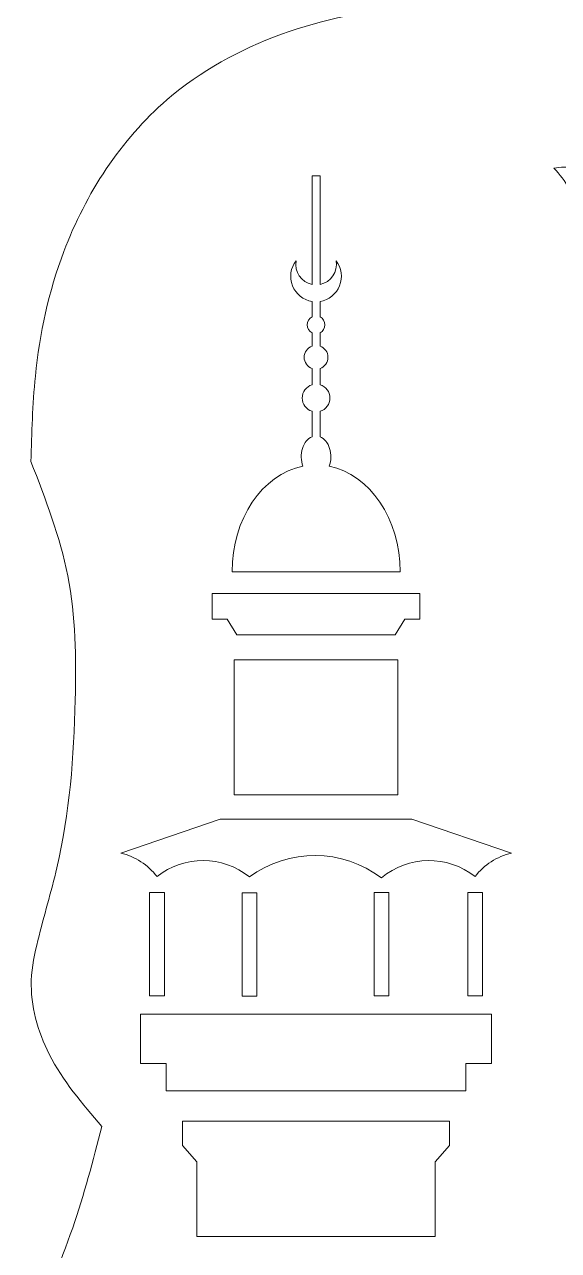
# Model space of a CAD drawing. Header units: inches. Extents: x -604 to 396, y -92 to 517.
# Drawn here: x -603.9 to -561.5, y 56.4 to 153.8 of the extents above; entities that cross this region are included whole.
import ezdxf

# ---------------------------------------------------------------- set-up
doc = ezdxf.new("R2010")
doc.units = ezdxf.units.IN
doc.header["$MEASUREMENT"] = 0
doc.layers.add('Layer 1', color=7, linetype='Continuous')

msp = doc.modelspace()

# ---------------------------------------------------------------- linework, layer by layer
at = {"layer": 'Layer 1', "lineweight": 9}
for points, knots in [([(-387.95, -85.303), (-387.95, -85.303), (-411.491, -85.303), (-411.491, -85.303), (-411.491, -85.303), (-411.491, -85.303), (-411.491, -73.435), (-411.491, -73.435), (-411.491, -73.435), (-411.491, -73.435), (-495.713, -73.435), (-495.713, -73.435), (-495.713, -73.435), (-495.713, -73.435), (-579.936, -73.435), (-579.936, -73.435), (-579.936, -73.435), (-579.936, -73.435), (-579.936, -85.303), (-579.936, -85.303), (-579.936, -85.303), (-579.936, -85.303), (-603.476, -85.303), (-603.476, -85.303), (-603.476, -85.303), (-603.554, -83.042), (-603.631, -80.78), (-603.415, -78.547), (-603.415, -78.547), (-603.17, -76.026), (-602.551, -73.541), (-602.001, -71.054), (-602.001, -71.054), (-600.843, -65.823), (-599.989, -60.58), (-599.703, -55.184), (-599.703, -55.184), (-599.444, -50.282), (-599.654, -45.252), (-601.295, -40.702), (-601.295, -40.702), (-601.848, -39.167), (-602.565, -37.687), (-603.281, -36.206), (-603.281, -36.206), (-603.281, -27.76), (-603.281, -19.313), (-603.281, -10.867), (-603.281, -10.867), (-602.646, -9.701), (-602.012, -8.535), (-601.611, -7.297), (-601.611, -7.297), (-600.897, -5.087), (-600.93, -2.646), (-601.072, -0.286), (-601.072, -0.286), (-601.221, 2.186), (-601.491, 4.57), (-601.9, 7.029), (-601.9, 7.029), (-602.3, 9.435), (-602.834, 11.913), (-602.346, 14.217), (-602.346, 14.217), (-601.954, 16.065), (-600.904, 17.802), (-599.735, 19.369), (-599.735, 19.369), (-598.822, 20.592), (-597.837, 21.713), (-596.852, 22.833), (-596.852, 22.833), (-597.462, 24.51), (-598.073, 26.187), (-598.734, 27.841), (-598.734, 27.841), (-599.435, 29.596), (-600.194, 31.326), (-600.937, 33.072), (-600.937, 33.072), (-601.87, 35.265), (-602.776, 37.485), (-603.26, 39.812), (-603.26, 39.812), (-603.928, 43.024), (-603.792, 46.443), (-603.027, 49.647), (-603.027, 49.647), (-602.323, 52.599), (-601.085, 55.37), (-600.098, 58.223), (-600.098, 58.223), (-599.185, 60.86), (-598.486, 63.568), (-597.787, 66.275), (-597.787, 66.275), (-599.336, 68.077), (-600.885, 69.879), (-601.965, 72.007), (-601.965, 72.007), (-602.883, 73.818), (-603.461, 75.866), (-603.386, 77.872), (-603.386, 77.872), (-603.346, 78.943), (-603.12, 80.001), (-602.862, 81.048), (-602.862, 81.048), (-602.386, 82.987), (-601.802, 84.887), (-601.351, 86.815), (-601.351, 86.815), (-600.339, 91.149), (-599.999, 95.631), (-599.893, 100.133), (-599.893, 100.133), (-599.815, 103.45), (-599.863, 106.779), (-600.496, 109.988), (-600.496, 109.988), (-601.107, 113.087), (-602.262, 116.076), (-603.418, 119.065), (-603.418, 119.065), (-603.355, 121.33), (-603.292, 123.595), (-603.064, 125.847), (-603.064, 125.847), (-602.723, 129.212), (-602.011, 132.548), (-600.801, 135.738), (-600.801, 135.738), (-599.061, 140.324), (-596.291, 144.608), (-592.584, 147.794), (-592.584, 147.794), (-587.309, 152.328), (-580.136, 154.64), (-573.162, 155.134), (-573.162, 155.134), (-570.319, 155.335), (-567.509, 155.234), (-564.699, 155.134), (-564.699, 155.134), (-562.404, 159.926), (-560.11, 164.719), (-556.736, 168.828), (-556.736, 168.828), (-554.296, 171.8), (-551.291, 174.414), (-547.855, 176.071), (-547.855, 176.071), (-544.009, 177.926), (-539.622, 178.581), (-535.302, 178.739), (-535.302, 178.739), (-530.705, 178.906), (-526.183, 178.511), (-521.661, 178.115), (-521.661, 178.115), (-519.192, 190.488), (-508.33, 199.396), (-495.713, 199.396), (-495.713, 199.396), (-483.097, 199.396), (-472.235, 190.488), (-469.766, 178.115), (-469.766, 178.115), (-465.244, 178.511), (-460.721, 178.906), (-456.125, 178.739), (-456.125, 178.739), (-451.804, 178.581), (-447.418, 177.926), (-443.571, 176.071), (-443.571, 176.071), (-440.136, 174.414), (-437.131, 171.8), (-434.691, 168.828), (-434.691, 168.828), (-431.317, 164.719), (-429.023, 159.926), (-426.728, 155.134), (-426.728, 155.134), (-423.918, 155.234), (-421.108, 155.335), (-418.265, 155.134), (-418.265, 155.134), (-411.29, 154.64), (-404.118, 152.328), (-398.843, 147.794), (-398.843, 147.794), (-395.136, 144.608), (-392.366, 140.324), (-390.626, 135.738), (-390.626, 135.738), (-389.416, 132.548), (-388.704, 129.212), (-388.363, 125.847), (-388.363, 125.847), (-388.134, 123.595), (-388.072, 121.33), (-388.009, 119.065), (-388.009, 119.065), (-389.165, 116.076), (-390.32, 113.087), (-390.931, 109.988), (-390.931, 109.988), (-391.563, 106.779), (-391.612, 103.45), (-391.534, 100.133), (-391.534, 100.133), (-391.428, 95.631), (-391.088, 91.149), (-390.075, 86.815), (-390.075, 86.815), (-389.625, 84.887), (-389.041, 82.987), (-388.564, 81.048), (-388.564, 81.048), (-388.307, 80.001), (-388.081, 78.943), (-388.041, 77.872), (-388.041, 77.872), (-387.965, 75.866), (-388.544, 73.818), (-389.462, 72.007), (-389.462, 72.007), (-390.541, 69.879), (-392.09, 68.077), (-393.639, 66.275), (-393.639, 66.275), (-392.94, 63.568), (-392.241, 60.86), (-391.329, 58.223), (-391.329, 58.223), (-390.341, 55.37), (-389.104, 52.599), (-388.4, 49.647), (-388.4, 49.647), (-387.635, 46.443), (-387.499, 43.024), (-388.167, 39.812), (-388.167, 39.812), (-388.651, 37.485), (-389.557, 35.265), (-390.49, 33.072), (-390.49, 33.072), (-391.232, 31.326), (-391.991, 29.596), (-392.693, 27.841), (-392.693, 27.841), (-393.354, 26.187), (-393.964, 24.51), (-394.575, 22.833), (-394.575, 22.833), (-393.589, 21.713), (-392.604, 20.592), (-391.692, 19.369), (-391.692, 19.369), (-390.523, 17.802), (-389.473, 16.065), (-389.081, 14.217), (-389.081, 14.217), (-388.593, 11.913), (-389.127, 9.435), (-389.527, 7.029), (-389.527, 7.029), (-389.936, 4.57), (-390.206, 2.186), (-390.355, -0.286), (-390.355, -0.286), (-390.497, -2.646), (-390.529, -5.087), (-389.815, -7.297), (-389.815, -7.297), (-389.415, -8.535), (-388.78, -9.701), (-388.146, -10.867), (-388.146, -10.867), (-388.146, -19.313), (-388.146, -27.76), (-388.146, -36.206), (-388.146, -36.206), (-388.862, -37.687), (-389.579, -39.167), (-390.132, -40.702), (-390.132, -40.702), (-391.773, -45.252), (-391.983, -50.282), (-391.723, -55.184), (-391.723, -55.184), (-391.438, -60.58), (-390.584, -65.823), (-389.426, -71.054), (-389.426, -71.054), (-388.876, -73.541), (-388.256, -76.026), (-388.012, -78.547), (-388.012, -78.547), (-387.795, -80.78), (-387.873, -83.042), (-387.95, -85.303)], [0, 0, 0, 0, 0.012987, 0.012987, 0.012987, 0.012987, 0.025974, 0.025974, 0.025974, 0.025974, 0.038961, 0.038961, 0.038961, 0.038961, 0.051948, 0.051948, 0.051948, 0.051948, 0.064935, 0.064935, 0.064935, 0.064935, 0.077922, 0.077922, 0.077922, 0.077922, 0.090909, 0.090909, 0.090909, 0.090909, 0.103896, 0.103896, 0.103896, 0.103896, 0.116883, 0.116883, 0.116883, 0.116883, 0.12987, 0.12987, 0.12987, 0.12987, 0.142857, 0.142857, 0.142857, 0.142857, 0.155844, 0.155844, 0.155844, 0.155844, 0.168831, 0.168831, 0.168831, 0.168831, 0.181818, 0.181818, 0.181818, 0.181818, 0.194805, 0.194805, 0.194805, 0.194805, 0.207792, 0.207792, 0.207792, 0.207792, 0.220779, 0.220779, 0.220779, 0.220779, 0.233766, 0.233766, 0.233766, 0.233766, 0.246753, 0.246753, 0.246753, 0.246753, 0.25974, 0.25974, 0.25974, 0.25974, 0.272727, 0.272727, 0.272727, 0.272727, 0.285714, 0.285714, 0.285714, 0.285714, 0.298701, 0.298701, 0.298701, 0.298701, 0.311688, 0.311688, 0.311688, 0.311688, 0.324675, 0.324675, 0.324675, 0.324675, 0.337662, 0.337662, 0.337662, 0.337662, 0.350649, 0.350649, 0.350649, 0.350649, 0.363636, 0.363636, 0.363636, 0.363636, 0.376623, 0.376623, 0.376623, 0.376623, 0.38961, 0.38961, 0.38961, 0.38961, 0.402597, 0.402597, 0.402597, 0.402597, 0.415584, 0.415584, 0.415584, 0.415584, 0.428571, 0.428571, 0.428571, 0.428571, 0.441558, 0.441558, 0.441558, 0.441558, 0.454545, 0.454545, 0.454545, 0.454545, 0.467532, 0.467532, 0.467532, 0.467532, 0.480519, 0.480519, 0.480519, 0.480519, 0.493506, 0.493506, 0.493506, 0.493506, 0.506494, 0.506494, 0.506494, 0.506494, 0.519481, 0.519481, 0.519481, 0.519481, 0.532468, 0.532468, 0.532468, 0.532468, 0.545455, 0.545455, 0.545455, 0.545455, 0.558442, 0.558442, 0.558442, 0.558442, 0.571429, 0.571429, 0.571429, 0.571429, 0.584416, 0.584416, 0.584416, 0.584416, 0.597403, 0.597403, 0.597403, 0.597403, 0.61039, 0.61039, 0.61039, 0.61039, 0.623377, 0.623377, 0.623377, 0.623377, 0.636364, 0.636364, 0.636364, 0.636364, 0.649351, 0.649351, 0.649351, 0.649351, 0.662338, 0.662338, 0.662338, 0.662338, 0.675325, 0.675325, 0.675325, 0.675325, 0.688312, 0.688312, 0.688312, 0.688312, 0.701299, 0.701299, 0.701299, 0.701299, 0.714286, 0.714286, 0.714286, 0.714286, 0.727273, 0.727273, 0.727273, 0.727273, 0.74026, 0.74026, 0.74026, 0.74026, 0.753247, 0.753247, 0.753247, 0.753247, 0.766234, 0.766234, 0.766234, 0.766234, 0.779221, 0.779221, 0.779221, 0.779221, 0.792208, 0.792208, 0.792208, 0.792208, 0.805195, 0.805195, 0.805195, 0.805195, 0.818182, 0.818182, 0.818182, 0.818182, 0.831169, 0.831169, 0.831169, 0.831169, 0.844156, 0.844156, 0.844156, 0.844156, 0.857143, 0.857143, 0.857143, 0.857143, 0.87013, 0.87013, 0.87013, 0.87013, 0.883117, 0.883117, 0.883117, 0.883117, 0.896104, 0.896104, 0.896104, 0.896104, 0.909091, 0.909091, 0.909091, 0.909091, 0.922078, 0.922078, 0.922078, 0.922078, 0.935065, 0.935065, 0.935065, 0.935065, 0.948052, 0.948052, 0.948052, 0.948052, 0.961039, 0.961039, 0.961039, 0.961039, 0.974026, 0.974026, 0.974026, 0.974026, 1, 1, 1, 1]), ([(-557.568, 137.278), (-557.854, 138.37), (-558.14, 139.461), (-558.701, 140.571), (-558.701, 140.571), (-559.089, 141.337), (-559.607, 142.112), (-560.324, 142.346), (-560.324, 142.346), (-560.784, 142.496), (-561.325, 142.424), (-561.867, 142.352), (-561.867, 142.352), (-561.404, 141.842), (-560.94, 141.333), (-560.658, 140.742), (-560.658, 140.742), (-560.266, 139.922), (-560.222, 138.944), (-560.02, 138.025), (-560.02, 138.025), (-559.787, 136.964), (-559.345, 135.98), (-558.811, 135.039), (-558.811, 135.039), (-558.547, 134.574), (-558.261, 134.119), (-557.904, 133.731), (-557.904, 133.731), (-557.53, 133.324), (-557.079, 132.991), (-556.628, 132.658), (-556.628, 132.658), (-556.565, 133.171), (-556.501, 133.685), (-556.393, 134.201), (-556.393, 134.201), (-556.245, 134.906), (-556.013, 135.615), (-555.587, 136.18), (-555.587, 136.18), (-555.365, 136.474), (-555.09, 136.729), (-554.815, 136.985), (-554.815, 136.985), (-555.31, 136.909), (-555.805, 136.833), (-555.997, 137.072), (-555.997, 137.072), (-556.12, 137.226), (-556.118, 137.51), (-556.152, 137.818), (-556.152, 137.818), (-556.179, 138.075), (-556.232, 138.349), (-556.383, 138.41), (-556.383, 138.41), (-556.529, 138.469), (-556.768, 138.33), (-556.95, 138.178), (-556.95, 138.178), (-557.275, 137.907), (-557.422, 137.593), (-557.568, 137.278)], [0, 0, 0, 0, 0.058824, 0.058824, 0.058824, 0.058824, 0.117647, 0.117647, 0.117647, 0.117647, 0.176471, 0.176471, 0.176471, 0.176471, 0.235294, 0.235294, 0.235294, 0.235294, 0.294118, 0.294118, 0.294118, 0.294118, 0.352941, 0.352941, 0.352941, 0.352941, 0.411765, 0.411765, 0.411765, 0.411765, 0.470588, 0.470588, 0.470588, 0.470588, 0.529412, 0.529412, 0.529412, 0.529412, 0.588235, 0.588235, 0.588235, 0.588235, 0.647059, 0.647059, 0.647059, 0.647059, 0.705882, 0.705882, 0.705882, 0.705882, 0.764706, 0.764706, 0.764706, 0.764706, 0.823529, 0.823529, 0.823529, 0.823529, 0.882353, 0.882353, 0.882353, 0.882353, 1, 1, 1, 1]), ([(-579.17, 134.991), (-578.734, 134.429), (-578.627, 133.679), (-578.888, 133.017), (-578.888, 133.017), (-579.15, 132.355), (-579.741, 131.881), (-580.444, 131.769), (-580.444, 131.769), (-580.444, 131.769), (-580.444, 130.54), (-580.444, 130.54), (-580.444, 130.54), (-580.206, 130.421), (-580.055, 130.177), (-580.055, 129.91), (-580.055, 129.91), (-580.055, 129.644), (-580.206, 129.4), (-580.444, 129.28), (-580.444, 129.28), (-580.444, 129.28), (-580.444, 128.228), (-580.444, 128.228), (-580.444, 128.228), (-580.068, 128.094), (-579.816, 127.738), (-579.816, 127.339), (-579.816, 127.339), (-579.816, 126.939), (-580.068, 126.583), (-580.444, 126.449), (-580.444, 126.449), (-580.444, 126.449), (-580.444, 125.158), (-580.444, 125.158), (-580.444, 125.158), (-579.978, 125.018), (-579.659, 124.589), (-579.659, 124.102), (-579.659, 124.102), (-579.659, 123.615), (-579.978, 123.186), (-580.444, 123.047), (-580.444, 123.047), (-580.444, 123.047), (-580.444, 121.028), (-580.444, 121.028), (-580.444, 121.028), (-580.101, 120.895), (-579.82, 120.554), (-579.679, 120.1), (-579.679, 120.1), (-579.538, 119.647), (-579.552, 119.129), (-579.718, 118.691), (-579.718, 118.691), (-576.473, 118.04), (-574.083, 114.488), (-574.083, 110.316), (-574.083, 110.316), (-574.083, 110.316), (-587.437, 110.316), (-587.437, 110.316), (-587.437, 110.316), (-587.437, 114.488), (-585.048, 118.04), (-581.803, 118.691), (-581.803, 118.691), (-581.969, 119.129), (-581.983, 119.647), (-581.842, 120.1), (-581.842, 120.1), (-581.701, 120.554), (-581.42, 120.895), (-581.077, 121.028), (-581.077, 121.028), (-581.077, 121.028), (-581.077, 123.047), (-581.077, 123.047), (-581.077, 123.047), (-581.543, 123.186), (-581.862, 123.615), (-581.862, 124.102), (-581.862, 124.102), (-581.862, 124.589), (-581.543, 125.018), (-581.077, 125.158), (-581.077, 125.158), (-581.077, 125.158), (-581.077, 126.449), (-581.077, 126.449), (-581.077, 126.449), (-581.453, 126.583), (-581.705, 126.939), (-581.705, 127.339), (-581.705, 127.339), (-581.705, 127.738), (-581.453, 128.094), (-581.077, 128.228), (-581.077, 128.228), (-581.077, 128.228), (-581.077, 129.28), (-581.077, 129.28), (-581.077, 129.28), (-581.315, 129.4), (-581.465, 129.644), (-581.465, 129.91), (-581.465, 129.91), (-581.465, 130.177), (-581.315, 130.421), (-581.077, 130.54), (-581.077, 130.54), (-581.077, 130.54), (-581.077, 131.769), (-581.077, 131.769), (-581.077, 131.769), (-581.78, 131.881), (-582.371, 132.355), (-582.633, 133.017), (-582.633, 133.017), (-582.894, 133.679), (-582.787, 134.429), (-582.351, 134.991), (-582.351, 134.991), (-582.51, 134.123), (-581.943, 133.287), (-581.077, 133.114), (-581.077, 133.114), (-581.077, 133.114), (-581.077, 141.738), (-581.077, 141.738), (-581.077, 141.738), (-581.077, 141.738), (-580.444, 141.738), (-580.444, 141.738), (-580.444, 141.738), (-580.444, 141.738), (-580.444, 133.114), (-580.444, 133.114), (-580.444, 133.114), (-579.578, 133.287), (-579.011, 134.123), (-579.17, 134.991)], [0, 0, 0, 0, 0.027027, 0.027027, 0.027027, 0.027027, 0.054054, 0.054054, 0.054054, 0.054054, 0.081081, 0.081081, 0.081081, 0.081081, 0.108108, 0.108108, 0.108108, 0.108108, 0.135135, 0.135135, 0.135135, 0.135135, 0.162162, 0.162162, 0.162162, 0.162162, 0.189189, 0.189189, 0.189189, 0.189189, 0.216216, 0.216216, 0.216216, 0.216216, 0.243243, 0.243243, 0.243243, 0.243243, 0.27027, 0.27027, 0.27027, 0.27027, 0.297297, 0.297297, 0.297297, 0.297297, 0.324324, 0.324324, 0.324324, 0.324324, 0.351351, 0.351351, 0.351351, 0.351351, 0.378378, 0.378378, 0.378378, 0.378378, 0.405405, 0.405405, 0.405405, 0.405405, 0.432432, 0.432432, 0.432432, 0.432432, 0.459459, 0.459459, 0.459459, 0.459459, 0.486486, 0.486486, 0.486486, 0.486486, 0.513514, 0.513514, 0.513514, 0.513514, 0.540541, 0.540541, 0.540541, 0.540541, 0.567568, 0.567568, 0.567568, 0.567568, 0.594595, 0.594595, 0.594595, 0.594595, 0.621622, 0.621622, 0.621622, 0.621622, 0.648649, 0.648649, 0.648649, 0.648649, 0.675676, 0.675676, 0.675676, 0.675676, 0.702703, 0.702703, 0.702703, 0.702703, 0.72973, 0.72973, 0.72973, 0.72973, 0.756757, 0.756757, 0.756757, 0.756757, 0.783784, 0.783784, 0.783784, 0.783784, 0.810811, 0.810811, 0.810811, 0.810811, 0.837838, 0.837838, 0.837838, 0.837838, 0.864865, 0.864865, 0.864865, 0.864865, 0.891892, 0.891892, 0.891892, 0.891892, 0.918919, 0.918919, 0.918919, 0.918919, 0.945946, 0.945946, 0.945946, 0.945946, 1, 1, 1, 1]), ([(-580.76, 108.575), (-580.76, 108.575), (-589.009, 108.575), (-589.009, 108.575), (-589.009, 108.575), (-589.009, 108.575), (-589.009, 106.543), (-589.009, 106.543), (-589.009, 106.543), (-589.009, 106.543), (-587.812, 106.543), (-587.812, 106.543), (-587.812, 106.543), (-587.812, 106.543), (-587.06, 105.297), (-587.06, 105.297), (-587.06, 105.297), (-587.06, 105.297), (-574.461, 105.297), (-574.461, 105.297), (-574.461, 105.297), (-574.461, 105.297), (-573.708, 106.543), (-573.708, 106.543), (-573.708, 106.543), (-573.708, 106.543), (-572.512, 106.543), (-572.512, 106.543), (-572.512, 106.543), (-572.512, 106.543), (-572.512, 108.575), (-572.512, 108.575), (-572.512, 108.575), (-572.512, 108.575), (-580.76, 108.575), (-580.76, 108.575)], [0, 0, 0, 0, 0.1, 0.1, 0.1, 0.1, 0.2, 0.2, 0.2, 0.2, 0.3, 0.3, 0.3, 0.3, 0.4, 0.4, 0.4, 0.4, 0.5, 0.5, 0.5, 0.5, 0.6, 0.6, 0.6, 0.6, 0.7, 0.7, 0.7, 0.7, 0.8, 0.8, 0.8, 0.8, 1, 1, 1, 1]), ([(-587.263, 103.31), (-587.263, 103.31), (-574.258, 103.31), (-574.258, 103.31), (-574.258, 103.31), (-574.258, 103.31), (-574.258, 92.608), (-574.258, 92.608), (-574.258, 92.608), (-574.258, 92.608), (-587.263, 92.608), (-587.263, 92.608), (-587.263, 92.608), (-587.263, 92.608), (-587.263, 103.31), (-587.263, 103.31)], [0, 0, 0, 0, 0.2, 0.2, 0.2, 0.2, 0.4, 0.4, 0.4, 0.4, 0.6, 0.6, 0.6, 0.6, 1, 1, 1, 1]), ([(-573.145, 90.657), (-573.145, 90.657), (-565.239, 87.968), (-565.239, 87.968), (-565.239, 87.968), (-566.387, 87.702), (-567.406, 87.045), (-568.122, 86.109), (-568.122, 86.109), (-570.312, 87.85), (-573.426, 87.805), (-575.565, 86.001), (-575.565, 86.001), (-578.657, 88.348), (-582.925, 88.381), (-586.053, 86.081), (-586.053, 86.081), (-588.193, 87.809), (-591.246, 87.82), (-593.399, 86.109), (-593.399, 86.109), (-594.115, 87.045), (-595.134, 87.702), (-596.281, 87.968), (-596.281, 87.968), (-596.281, 87.968), (-588.376, 90.657), (-588.376, 90.657), (-588.376, 90.657), (-588.376, 90.657), (-573.145, 90.657), (-573.145, 90.657)], [0, 0, 0, 0, 0.111111, 0.111111, 0.111111, 0.111111, 0.222222, 0.222222, 0.222222, 0.222222, 0.333333, 0.333333, 0.333333, 0.333333, 0.444444, 0.444444, 0.444444, 0.444444, 0.555556, 0.555556, 0.555556, 0.555556, 0.666667, 0.666667, 0.666667, 0.666667, 0.777778, 0.777778, 0.777778, 0.777778, 1, 1, 1, 1]), ([(-593.983, 84.844), (-593.983, 84.844), (-592.815, 84.844), (-592.815, 84.844), (-592.815, 84.844), (-592.815, 84.844), (-592.815, 76.637), (-592.815, 76.637), (-592.815, 76.637), (-592.815, 76.637), (-593.983, 76.637), (-593.983, 76.637), (-593.983, 76.637), (-593.983, 76.637), (-593.983, 84.844), (-593.983, 84.844)], [0, 0, 0, 0, 0.2, 0.2, 0.2, 0.2, 0.4, 0.4, 0.4, 0.4, 0.6, 0.6, 0.6, 0.6, 1, 1, 1, 1]), ([(-586.637, 84.816), (-586.637, 84.816), (-585.469, 84.816), (-585.469, 84.816), (-585.469, 84.816), (-585.469, 84.816), (-585.469, 76.608), (-585.469, 76.608), (-585.469, 76.608), (-585.469, 76.608), (-586.637, 76.608), (-586.637, 76.608), (-586.637, 76.608), (-586.637, 76.608), (-586.637, 84.816), (-586.637, 84.816)], [0, 0, 0, 0, 0.2, 0.2, 0.2, 0.2, 0.4, 0.4, 0.4, 0.4, 0.6, 0.6, 0.6, 0.6, 1, 1, 1, 1]), ([(-576.149, 84.844), (-576.149, 84.844), (-574.981, 84.844), (-574.981, 84.844), (-574.981, 84.844), (-574.981, 84.844), (-574.981, 76.637), (-574.981, 76.637), (-574.981, 76.637), (-574.981, 76.637), (-576.149, 76.637), (-576.149, 76.637), (-576.149, 76.637), (-576.149, 76.637), (-576.149, 84.844), (-576.149, 84.844)], [0, 0, 0, 0, 0.2, 0.2, 0.2, 0.2, 0.4, 0.4, 0.4, 0.4, 0.6, 0.6, 0.6, 0.6, 1, 1, 1, 1]), ([(-568.706, 84.844), (-568.706, 84.844), (-567.538, 84.844), (-567.538, 84.844), (-567.538, 84.844), (-567.538, 84.844), (-567.538, 76.637), (-567.538, 76.637), (-567.538, 76.637), (-567.538, 76.637), (-568.706, 76.637), (-568.706, 76.637), (-568.706, 76.637), (-568.706, 76.637), (-568.706, 84.844), (-568.706, 84.844)], [0, 0, 0, 0, 0.2, 0.2, 0.2, 0.2, 0.4, 0.4, 0.4, 0.4, 0.6, 0.6, 0.6, 0.6, 1, 1, 1, 1]), ([(-592.658, 69.106), (-592.658, 69.106), (-592.658, 71.273), (-592.658, 71.273), (-592.658, 71.273), (-592.658, 71.273), (-594.709, 71.273), (-594.709, 71.273), (-594.709, 71.273), (-594.709, 71.273), (-594.709, 75.187), (-594.709, 75.187), (-594.709, 75.187), (-594.709, 75.187), (-566.812, 75.187), (-566.812, 75.187), (-566.812, 75.187), (-566.812, 75.187), (-566.812, 71.273), (-566.812, 71.273), (-566.812, 71.273), (-566.812, 71.273), (-568.863, 71.273), (-568.863, 71.273), (-568.863, 71.273), (-568.863, 71.273), (-568.863, 69.106), (-568.863, 69.106), (-568.863, 69.106), (-568.863, 69.106), (-592.658, 69.106), (-592.658, 69.106)], [0, 0, 0, 0, 0.111111, 0.111111, 0.111111, 0.111111, 0.222222, 0.222222, 0.222222, 0.222222, 0.333333, 0.333333, 0.333333, 0.333333, 0.444444, 0.444444, 0.444444, 0.444444, 0.555556, 0.555556, 0.555556, 0.555556, 0.666667, 0.666667, 0.666667, 0.666667, 0.777778, 0.777778, 0.777778, 0.777778, 1, 1, 1, 1]), ([(-590.223, 57.536), (-590.223, 57.536), (-590.223, 63.473), (-590.223, 63.473), (-590.223, 63.473), (-590.223, 63.473), (-591.376, 64.747), (-591.376, 64.747), (-591.376, 64.747), (-591.376, 64.747), (-591.376, 66.695), (-591.376, 66.695), (-591.376, 66.695), (-591.376, 66.695), (-580.76, 66.695), (-580.76, 66.695), (-580.76, 66.695), (-580.76, 66.695), (-570.144, 66.695), (-570.144, 66.695), (-570.144, 66.695), (-570.144, 66.695), (-570.144, 64.747), (-570.144, 64.747), (-570.144, 64.747), (-570.144, 64.747), (-571.298, 63.473), (-571.298, 63.473), (-571.298, 63.473), (-571.298, 63.473), (-571.298, 57.536), (-571.298, 57.536), (-571.298, 57.536), (-571.298, 57.536), (-590.223, 57.536), (-590.223, 57.536)], [0, 0, 0, 0, 0.1, 0.1, 0.1, 0.1, 0.2, 0.2, 0.2, 0.2, 0.3, 0.3, 0.3, 0.3, 0.4, 0.4, 0.4, 0.4, 0.5, 0.5, 0.5, 0.5, 0.6, 0.6, 0.6, 0.6, 0.7, 0.7, 0.7, 0.7, 0.8, 0.8, 0.8, 0.8, 1, 1, 1, 1])]:
    msp.add_open_spline(points, degree=3, knots=knots, dxfattribs=at)

doc.saveas('drawing.dxf')
